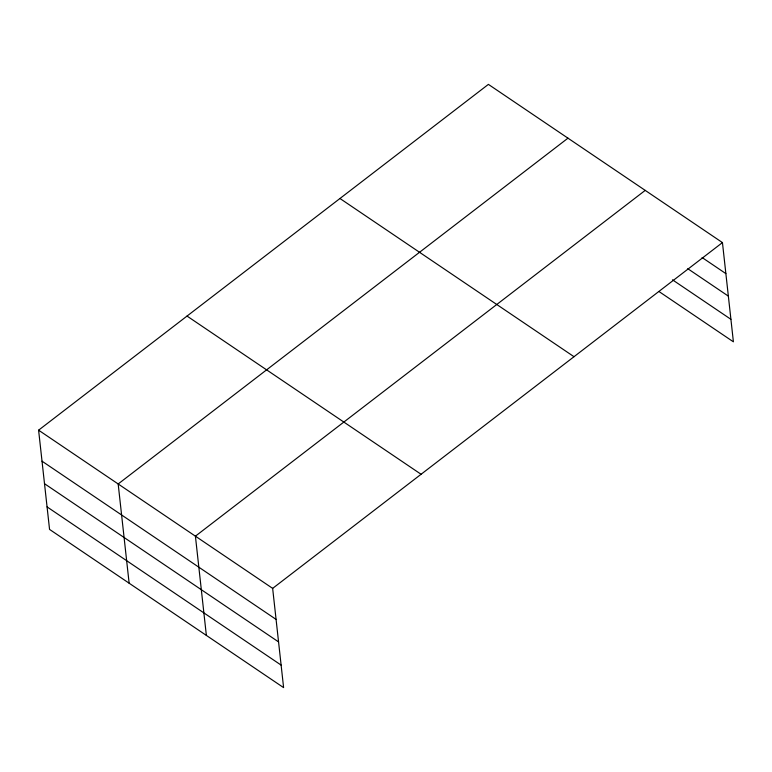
<?xml version="1.0" encoding="UTF-8"?>
<svg xmlns="http://www.w3.org/2000/svg" width="772" height="772" viewBox="0 0 772 772"><rect width="100%" height="100%" fill="white"/><g stroke="black" fill="none" stroke-linecap="round" stroke-linejoin="round"><path stroke-width="1.16" d="M38.6 430.178L272.651 588.38L283.604 687.62L49.553 529.409L38.6 430.178L488.396 84.38L722.447 242.591L733.4 341.822L659.134 291.623M567.97 138.169L118.174 483.967L129.136 583.198M645.209 190.385L195.412 536.173L206.365 635.404M272.651 588.38L722.447 242.591M702.105 257.539L725.863 273.606M687.755 268.675L728.353 296.12M672.489 279.821L730.91 319.309M339.96 198.491L574.011 356.703M187.036 316.066L421.078 474.269M42.026 461.183L276.067 619.395M44.506 483.697L278.557 641.908M47.073 506.895L281.114 665.107"/></g></svg>
